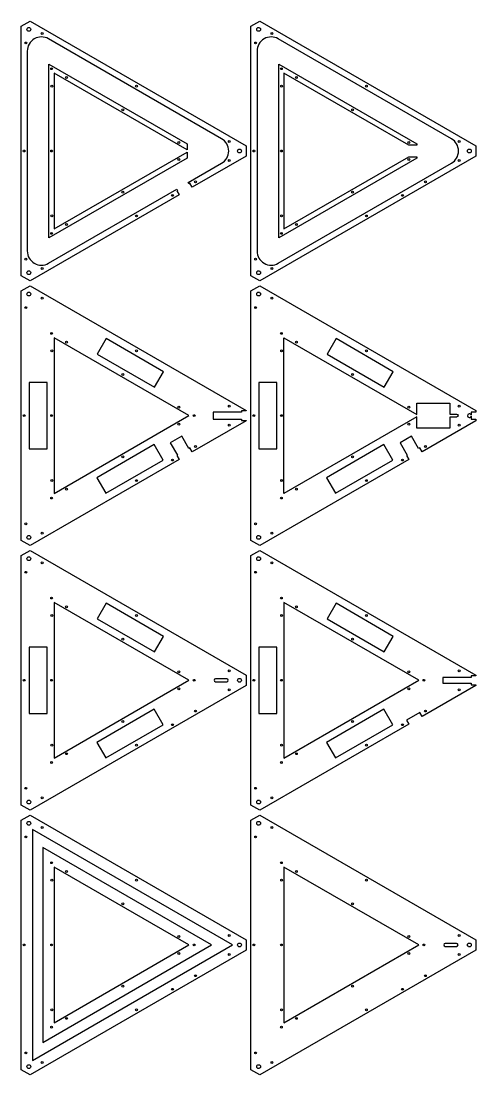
# Model space of a CAD drawing. Extents: x -82 to 398, y -137 to 977.
import ezdxf

# ---------------------------------------------------------------- set-up
doc = ezdxf.new("R2010")
doc.units = 0

# ---------------------------------------------------------------- blocks, each defined once
blk = doc.blocks.new('MYLAYER')
at = {"layer": 'Body_Slices', "color": 0}
for points in [[(-73, -137.4), (-82.5, -131.9), (-82.5, 131.9), (-73, 137.4), (155.5, 5.5), (155.5, -5.5)], [(-70.5, 122.1), (-70.5, -122.1), (141, 0)], [(-59.5, -103.1), (119, 0), (-59.5, 103.1)], [(-47.5, -82.3), (95, 0), (-47.5, 82.3)]]:
    blk.add_lwpolyline(points, close=True, dxfattribs=at)
for centre, radius in [((-74.3, 128.6), 2), ((-60.2, 124.2), 1), ((-77.5, 114.2), 1), ((-50.2, 87), 1), ((-34.4, 77.6), 1), ((-50, 68.6), 1), ((39.6, 68.6), 1), ((25.1, 43.5), 1), ((-79.2, 0), 1), ((-50.2, 0), 1), ((84.4, 9), 1), ((100.5, 0), 1), ((137.7, 10), 1), ((148.5, 0), 2), ((84.4, -9), 1), ((137.7, -10), 1), ((102, -32.5), 1), ((25.1, -43.5), 1), ((77.7, -46.9), 1), ((-50, -68.6), 1), ((-34.4, -77.6), 1), ((39.6, -68.6), 1), ((-50.2, -87), 1), ((-77.5, -114.2), 1), ((-74.3, -128.6), 2), ((-60.2, -124.2), 1)]:
    blk.add_circle(centre, radius, dxfattribs=at)
blk = doc.blocks.new('MYLAYER004')
at = {"layer": 'Body_Slices', "color": 0}
for points in [[(150.5, 564.8), (150.5, 563.2), (120.5, 563.2), (120.5, 555.9), (150.5, 555.9), (150.5, 554.4), (155.5, 554.4), (155.5, 554.1), (98.5, 521.2), (96, 525.5), (95, 524.9), (87.5, 537.9), (75.3, 530.9), (82.8, 517.9), (82.1, 517.5), (84.6, 513.2), (-73, 422.2), (-82.5, 427.7), (-82.5, 691.5), (-73, 697), (155.5, 565.1), (155.5, 564.8)], [(-47.5, 477.3), (95, 559.6), (-47.5, 641.8)], [(58.6, 589.6), (68.1, 606), (7.5, 641), (-2, 624.6)], [(-55, 594.6), (-74, 594.6), (-74, 524.6), (-55, 524.6)], [(67.6, 512.6), (58.1, 529), (-2.5, 494), (7, 477.6)]]:
    blk.add_lwpolyline(points, close=True, dxfattribs=at)
for centre, radius in [((-74.3, 688.2), 2), ((-60.2, 683.8), 1), ((-77.5, 673.8), 1), ((-50.2, 646.6), 1), ((-34.4, 637.2), 1), ((-50, 628.2), 1), ((39.6, 628.2), 1), ((25.1, 603.1), 1), ((84.4, 568.6), 1), ((137.7, 569.6), 1), ((-79.2, 559.6), 1), ((-50.2, 559.6), 1), ((100.5, 559.6), 1), ((84.4, 550.6), 1), ((137.7, 549.6), 1), ((102, 527), 1), ((25.1, 516.1), 1), ((77.7, 512.7), 1), ((-50, 491), 1), ((39.6, 490.9), 1), ((-34.4, 482), 1), ((-50.2, 472.5), 1), ((-77.5, 445.3), 1), ((-60.2, 435.3), 1), ((-74.3, 430.9), 2)]:
    blk.add_circle(centre, radius, dxfattribs=at)
blk = doc.blocks.new('MYLAYER003')
at = {"layer": 'Body_Slices', "color": 0}
for points in [[(393.4, 284.5), (393.4, 282.7), (363.4, 282.7), (363.4, 276.9), (393.4, 276.9), (393.4, 275.1), (398.4, 275.1), (398.4, 274.3), (341.5, 241.4), (339, 245.7), (325.1, 237.7), (327.6, 233.4), (170, 142.4), (160.5, 147.9), (160.5, 411.7), (170, 417.2), (398.4, 285.3), (398.4, 284.5)], [(195.5, 197.5), (338, 279.8), (195.5, 362.1)], [(301.6, 309.8), (311.1, 326.2), (250.5, 361.2), (241, 344.8)], [(188, 314.8), (169, 314.8), (169, 244.8), (188, 244.8)], [(310.6, 232.8), (301.1, 249.2), (240.5, 214.2), (250, 197.8)]]:
    blk.add_lwpolyline(points, close=True, dxfattribs=at)
for centre, radius in [((168.7, 408.4), 2), ((182.8, 404), 1), ((165.5, 394), 1), ((192.7, 366.8), 1), ((208.6, 357.4), 1), ((193, 348.4), 1), ((282.6, 348.4), 1), ((268.1, 323.3), 1), ((327.4, 288.8), 1), ((380.7, 289.8), 1), ((163.7, 279.8), 1), ((192.7, 279.8), 1), ((343.5, 279.8), 1), ((327.4, 270.8), 1), ((380.7, 269.8), 1), ((345, 247.3), 1), ((268.1, 236.3), 1), ((320.7, 232.9), 1), ((193, 211.2), 1), ((282.6, 211.2), 1), ((208.6, 202.2), 1), ((192.7, 192.8), 1), ((165.5, 165.6), 1), ((182.8, 155.6), 1), ((168.7, 151.1), 2)]:
    blk.add_circle(centre, radius, dxfattribs=at)
blk = doc.blocks.new('MYLAYER002')
at = {"layer": 'Body_Slices', "color": 0}
for points in [[(-73, 142.4), (-82.5, 147.9), (-82.5, 411.7), (-73, 417.2), (155.5, 285.3), (155.5, 274.3)], [(-47.5, 197.5), (95, 279.8), (-47.5, 362.1)], [(58.6, 309.8), (68.1, 326.2), (7.5, 361.2), (-2, 344.8)], [(-55, 314.8), (-74, 314.8), (-74, 244.8), (-55, 244.8)], [(67.6, 232.8), (58.1, 249.2), (-2.5, 214.2), (7, 197.8)]]:
    blk.add_lwpolyline(points, close=True, dxfattribs=at)
blk.add_lwpolyline([(135, 281.3), (123, 281.3, 1), (123, 278.3), (135, 278.3, 1)], format="xyb", close=True, dxfattribs=at)
for centre, radius in [((-74.3, 408.4), 2), ((-60.2, 404), 1), ((-77.5, 394), 1), ((-50.2, 366.8), 1), ((-34.4, 357.4), 1), ((-50, 348.4), 1), ((39.6, 348.4), 1), ((25.1, 323.3), 1), ((84.4, 288.8), 1), ((137.7, 289.8), 1), ((-79.2, 279.8), 1), ((-50.2, 279.8), 1), ((100.5, 279.8), 1), ((148.5, 279.8), 2), ((84.4, 270.8), 1), ((137.7, 269.8), 1), ((102, 247.3), 1), ((25.1, 236.3), 1), ((77.7, 232.9), 1), ((-50, 211.2), 1), ((39.6, 211.2), 1), ((-34.4, 202.2), 1), ((-50.2, 192.8), 1), ((-77.5, 165.6), 1), ((-60.2, 155.6), 1), ((-74.3, 151.1), 2)]:
    blk.add_circle(centre, radius, dxfattribs=at)
blk = doc.blocks.new('MYLAYER001')
at = {"layer": 'Body_Slices', "color": 0}
for points in [[(170, -137.4), (160.5, -131.9), (160.5, 131.9), (170, 137.4), (398.4, 5.5), (398.4, -5.5)], [(195.5, -82.3), (338, 0), (195.5, 82.3)]]:
    blk.add_lwpolyline(points, close=True, dxfattribs=at)
blk.add_lwpolyline([(378, 1.5), (366, 1.5, 1), (366, -1.5), (378, -1.5, 1)], format="xyb", close=True, dxfattribs=at)
for centre, radius in [((168.7, 128.6), 2), ((182.8, 124.2), 1), ((165.5, 114.2), 1), ((192.7, 87), 1), ((208.6, 77.6), 1), ((193, 68.6), 1), ((282.6, 68.6), 1), ((268.1, 43.5), 1), ((163.7, 0), 1), ((192.7, 0), 1), ((327.4, 9), 1), ((343.5, 0), 1), ((380.7, 10), 1), ((391.5, 0), 2), ((327.4, -9), 1), ((380.7, -10), 1), ((345, -32.5), 1), ((268.1, -43.5), 1), ((320.7, -46.9), 1), ((193, -68.6), 1), ((208.6, -77.6), 1), ((282.6, -68.6), 1), ((192.7, -87), 1), ((165.5, -114.2), 1), ((168.7, -128.6), 2), ((182.8, -124.2), 1)]:
    blk.add_circle(centre, radius, dxfattribs=at)
blk = doc.blocks.new('MYLAYER005')
at = {"layer": 'Body_Slices', "color": 0}
for points in [[(393.4, 563.3), (393.4, 560.1, 7.180003), (393.4, 559), (393.4, 555.9), (398.4, 555.9), (398.4, 554.1), (341.5, 521.2), (339, 525.5), (337.9, 524.9), (330.4, 537.9), (318.3, 530.9), (325.8, 517.9), (325.1, 517.5), (327.6, 513.2), (170, 422.2), (160.5, 427.7), (160.5, 691.5), (170, 697), (398.4, 565.1), (398.4, 563.3)], [(336, 572.8), (371, 572.8), (371, 561.1), (378, 561.1, -1), (378, 558.1), (371, 558.1), (371, 546.3), (336, 546.3), (336, 558.4), (195.5, 477.3), (195.5, 641.8), (336, 560.7)]]:
    blk.add_lwpolyline(points, format="xyb", close=True, dxfattribs=at)
for points in [[(301.6, 589.6), (311.1, 606), (250.5, 641), (241, 624.6)], [(188, 594.6), (169, 594.6), (169, 524.6), (188, 524.6)], [(310.6, 512.6), (301.1, 529), (240.5, 494), (250, 477.6)]]:
    blk.add_lwpolyline(points, close=True, dxfattribs=at)
for centre, radius in [((168.7, 688.2), 2), ((182.8, 683.8), 1), ((165.5, 673.8), 1), ((192.7, 646.6), 1), ((208.6, 637.2), 1), ((193, 628.2), 1), ((282.6, 628.2), 1), ((268.1, 603.1), 1), ((327.4, 568.6), 1), ((380.7, 569.6), 1), ((163.7, 559.6), 1), ((192.7, 559.6), 1), ((327.4, 550.6), 1), ((380.7, 549.6), 1), ((345, 527), 1), ((268.1, 516.1), 1), ((320.7, 512.7), 1), ((193, 491), 1), ((282.6, 490.9), 1), ((208.6, 482), 1), ((192.7, 472.5), 1), ((165.5, 445.3), 1), ((182.8, 435.3), 1), ((168.7, 430.9), 2)]:
    blk.add_circle(centre, radius, dxfattribs=at)
blk = doc.blocks.new('MYLAYER007')
at = {"layer": 'Body_Slices', "color": 0}
for points in [[(170, 702), (160.5, 707.5), (160.5, 971.3), (170, 976.8), (398.4, 844.9), (398.4, 833.9)], [(195.5, 757.1), (327.6, 833.4), (336, 833.4), (336, 831.9), (190, 747.6), (190, 931.2), (336, 846.9), (336, 845.4), (327.6, 845.4), (195.5, 921.6)]]:
    blk.add_lwpolyline(points, close=True, dxfattribs=at)
blk.add_lwpolyline([(167, 945), (167, 733.7, 0.57735), (189.5, 720.7), (372.5, 826.4, 0.57735), (372.5, 852.4), (189.5, 958, 0.57735)], format="xyb", close=True, dxfattribs=at)
for centre, radius in [((168.7, 968), 2), ((182.8, 963.6), 1), ((165.5, 953.6), 1), ((192.7, 926.4), 1), ((208.6, 917), 1), ((193, 908), 1), ((282.6, 908), 1), ((268.1, 882.9), 1), ((327.4, 848.4), 1), ((380.7, 849.4), 1), ((163.7, 839.4), 1), ((192.7, 839.4), 1), ((391.5, 839.4), 2), ((327.4, 830.4), 1), ((380.7, 829.4), 1), ((345, 806.8), 1), ((268.1, 795.8), 1), ((320.7, 792.5), 1), ((193, 770.8), 1), ((282.6, 770.7), 1), ((208.6, 761.8), 1), ((192.7, 752.3), 1), ((165.5, 725.1), 1), ((182.8, 715.1), 1), ((168.7, 710.7), 2)]:
    blk.add_circle(centre, radius, dxfattribs=at)
blk = doc.blocks.new('MYLAYER006')
at = {"layer": 'Body_Slices', "color": 0}
blk.add_lwpolyline([(98.5, 801), (96, 805.3), (95, 804.7), (94.2, 806), (129.5, 826.4, 0.57735), (129.5, 852.4), (-53.5, 958, 0.57735), (-76, 945), (-76, 733.7, 0.57735), (-53.5, 720.7), (82.1, 799), (82.8, 797.7), (82.1, 797.3), (84.6, 793), (-73, 702), (-82.5, 707.5), (-82.5, 971.3), (-73, 976.8), (155.5, 844.9), (155.5, 833.9)], format="xyb", close=True, dxfattribs=at)
blk.add_lwpolyline([(-47.5, 757.1), (93, 838.2), (93, 831.9), (-53, 747.6), (-53, 931.2), (93, 846.9), (93, 840.5), (-47.5, 921.6)], close=True, dxfattribs=at)
for centre, radius in [((-74.3, 968), 2), ((-60.2, 963.6), 1), ((-77.5, 953.6), 1), ((-50.2, 926.4), 1), ((-34.4, 917), 1), ((-50, 908), 1), ((39.6, 908), 1), ((25.1, 882.9), 1), ((84.4, 848.4), 1), ((137.7, 849.4), 1), ((-79.2, 839.4), 1), ((-50.2, 839.4), 1), ((148.5, 839.4), 2), ((84.4, 830.4), 1), ((137.7, 829.4), 1), ((102, 806.8), 1), ((25.1, 795.8), 1), ((77.7, 792.5), 1), ((-50, 770.8), 1), ((39.6, 770.7), 1), ((-34.4, 761.8), 1), ((-50.2, 752.3), 1), ((-77.5, 725.1), 1), ((-60.2, 715.1), 1), ((-74.3, 710.7), 2)]:
    blk.add_circle(centre, radius, dxfattribs=at)

msp = doc.modelspace()

# ---------------------------------------------------------------- block references
at = {"layer": 'Body_Slices', "color": 0}
for name in ['MYLAYER006', 'MYLAYER007', 'MYLAYER004', 'MYLAYER005', 'MYLAYER002', 'MYLAYER003', 'MYLAYER', 'MYLAYER001']:
    msp.add_blockref(name, (0, 0), dxfattribs=at)

doc.saveas('drawing.dxf')
